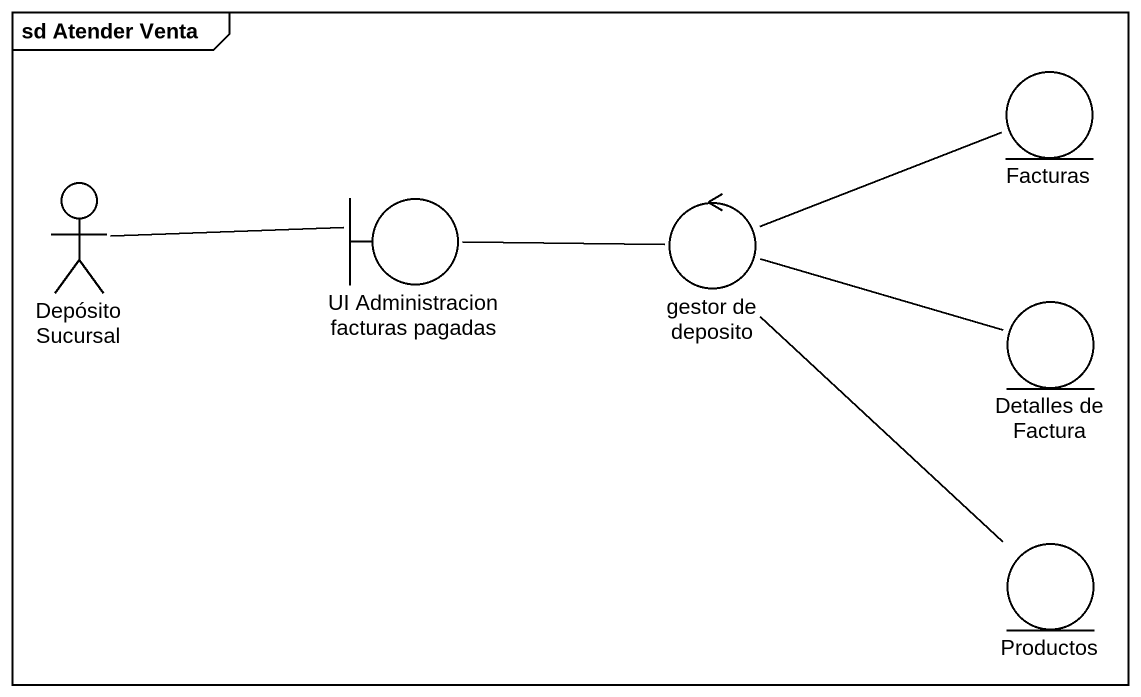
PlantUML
@startuml
mainframe sd Atender Venta
entity Facturas
actor "Depósito Sucursal" as Depósito_Sucursal
boundary "UI Administracion facturas pagadas" as UI_Administracion_facturas
control "gestor de deposito" as gestor_de_deposito
entity "Detalles de Factura" as Detalles_de_Factura
entity Productos
Depósito_Sucursal -right- UI_Administracion_facturas
UI_Administracion_facturas -right- gestor_de_deposito
gestor_de_deposito -right- Facturas
gestor_de_deposito -right- Detalles_de_Factura
gestor_de_deposito -- Productos
@enduml
